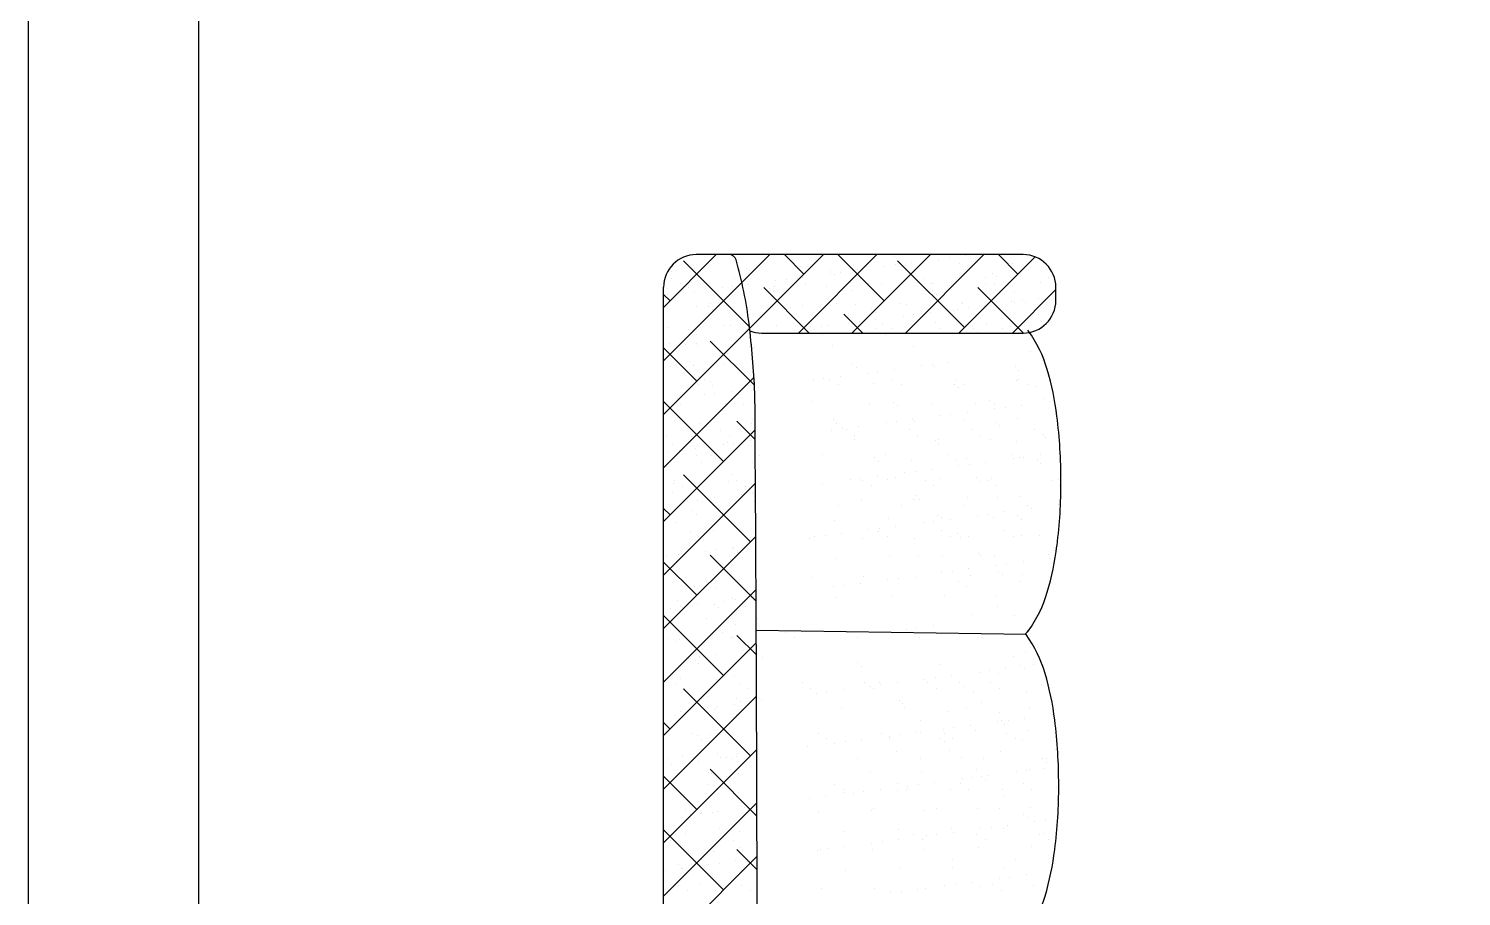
# Model space of a CAD drawing. Header units: inches. Extents: x 3.5 to 46, y 8.9 to 33.7.
# Drawn here: x 24.997 to 27.837, y 25.478 to 27.197 of the extents above; entities that cross this region are included whole.
import ezdxf

# ---------------------------------------------------------------- set-up
doc = ezdxf.new("R2010")
doc.units = ezdxf.units.IN
doc.header["$MEASUREMENT"] = 0
doc.layers.add('02', color=2, linetype='Continuous')
doc.layers.add('kadrbm', color=4, linetype='Continuous')

# ---------------------------------------------------------------- blocks, each defined once
blk = doc.blocks.new('kadrbm')
at = {"layer": 'kadrbm', "color": 4}
blk.add_lwpolyline([(0, 0), (0, 24.7972), (21, 24.7972), (21, 0), (0, 0)], close=True, dxfattribs=at)
blk.add_lwpolyline([(20.6631, 0.3257), (20.6631, 24.4603), (0.3369, 24.4603), (0.3369, 0.3257), (20.6631, 0.3257)], dxfattribs=at)

msp = doc.modelspace()

# ---------------------------------------------------------------- linework, layer by layer
at = {"layer": '02'}
for p, q in [((26.256, 26.5387), (26.4666, 26.7493)), ((26.256, 26.4327), (26.5727, 26.7493)), ((26.256, 26.6448), (26.3605, 26.7493)), ((26.426, 26.6065), (26.2954, 26.7372)), ((26.3179, 26.7225), (26.3179, 26.7225)), ((26.9688, 26.7493), (26.3208, 26.7493)), ((26.534, 26.7107), (26.4954, 26.7493)), ((26.5232, 26.5938), (26.6787, 26.7493)), ((26.5283, 26.7259), (26.5283, 26.7259)), ((26.6931, 26.6577), (26.6014, 26.7493)), ((26.6293, 26.5938), (26.7848, 26.7493)), ((26.633, 26.7273), (26.633, 26.7273)), ((26.694, 26.726), (26.694, 26.726)), ((26.714, 26.7458), (26.714, 26.7458)), ((26.7148, 26.7288), (26.7148, 26.7288)), ((26.8522, 26.6046), (26.7196, 26.7372)), ((26.7353, 26.7268), (26.7353, 26.7268)), ((26.7354, 26.5938), (26.8909, 26.7493)), ((26.7473, 26.7331), (26.7473, 26.7331)), ((26.8017, 26.7402), (26.8017, 26.7402)), ((26.8225, 26.743), (26.8225, 26.743)), ((26.8414, 26.5938), (26.9925, 26.7449)), ((26.8433, 26.7307), (26.8433, 26.7307)), ((26.855, 26.7472), (26.855, 26.7472)), ((26.8691, 26.749), (26.8691, 26.749)), ((26.9583, 26.7107), (26.9196, 26.7493)), ((26.948, 26.732), (26.948, 26.732)), ((26.2713, 26.7156), (26.2713, 26.7156)), ((26.2721, 26.702), (26.2721, 26.702)), ((26.3966, 26.7022), (26.3966, 26.7022)), ((26.4202, 26.7221), (26.4202, 26.7221)), ((26.4263, 26.7188), (26.4263, 26.7188)), ((26.4787, 26.6977), (26.4787, 26.6977)), ((26.4995, 26.7004), (26.4995, 26.7004)), ((26.5212, 26.7024), (26.5212, 26.7024)), ((26.532, 26.7047), (26.532, 26.7047)), ((26.5863, 26.7119), (26.5863, 26.7119)), ((26.5864, 26.7174), (26.5864, 26.7174)), ((26.5938, 26.7107), (26.5938, 26.7107)), ((26.6071, 26.7146), (26.6071, 26.7146)), ((26.6397, 26.7189), (26.6397, 26.7189)), ((26.6458, 26.7026), (26.6458, 26.7026)), ((26.7488, 26.7139), (26.7488, 26.7139)), ((26.7703, 26.7029), (26.7703, 26.7029)), ((26.8949, 26.7031), (26.8949, 26.7031)), ((26.9089, 26.7125), (26.9089, 26.7125)), ((26.9163, 26.7057), (26.9163, 26.7057)), ((27.0021, 26.6945), (27.0021, 26.6945)), ((27.0195, 26.7033), (27.0195, 26.7033)), ((26.256, 24.0654), (26.256, 26.6845)), ((26.2689, 26.6577), (26.256, 26.6705)), ((26.2633, 26.6693), (26.2633, 26.6693)), ((26.264, 26.6812), (26.264, 26.6812)), ((26.2841, 26.6721), (26.2841, 26.6721)), ((26.2889, 26.6912), (26.2889, 26.6912)), ((26.3061, 26.6837), (26.3061, 26.6837)), ((26.3167, 26.6764), (26.3167, 26.6764)), ((26.372, 26.685), (26.372, 26.685)), ((26.3918, 26.6863), (26.3918, 26.6863)), ((26.4243, 26.6905), (26.4243, 26.6905)), ((26.5448, 26.5938), (26.4545, 26.6842)), ((26.4662, 26.6823), (26.4662, 26.6823)), ((26.4735, 26.6756), (26.4735, 26.6756)), ((26.4767, 26.6864), (26.4767, 26.6864)), ((26.5381, 26.6917), (26.5381, 26.6917)), ((26.579, 26.6859), (26.579, 26.6859)), ((26.6286, 26.6788), (26.6286, 26.6788)), ((26.6626, 26.6919), (26.6626, 26.6919)), ((26.6871, 26.6898), (26.6871, 26.6898)), ((26.7872, 26.6921), (26.7872, 26.6921)), ((26.7886, 26.6774), (26.7886, 26.6774)), ((26.7918, 26.6911), (26.7918, 26.6911)), ((26.796, 26.6706), (26.796, 26.6706)), ((26.9691, 26.5938), (26.8787, 26.6842)), ((26.8941, 26.6906), (26.8941, 26.6906)), ((26.9118, 26.6924), (26.9118, 26.6924)), ((26.9475, 26.5938), (27.0336, 26.6799)), ((26.951, 26.6739), (26.951, 26.6739)), ((27.0336, 26.6586), (27.0336, 26.6845)), ((26.3204, 26.6455), (26.3204, 26.6455)), ((26.3459, 26.6472), (26.3459, 26.6472)), ((26.3497, 26.6525), (26.3497, 26.6525)), ((26.3533, 26.6404), (26.3533, 26.6404)), ((26.4228, 26.645), (26.4228, 26.645)), ((26.5083, 26.6437), (26.5083, 26.6437)), ((26.5308, 26.6489), (26.5308, 26.6489)), ((26.5988, 26.653), (26.5988, 26.653)), ((26.6355, 26.6502), (26.6355, 26.6502)), ((26.6684, 26.6423), (26.6684, 26.6423)), ((26.7233, 26.6532), (26.7233, 26.6532)), ((26.7378, 26.6497), (26.7378, 26.6497)), ((26.8308, 26.6388), (26.8308, 26.6388)), ((26.8385, 26.6415), (26.8385, 26.6415)), ((26.8459, 26.6536), (26.8459, 26.6536)), ((26.8479, 26.6534), (26.8479, 26.6534)), ((26.8594, 26.6442), (26.8594, 26.6442)), ((26.8919, 26.6485), (26.8919, 26.6485)), ((26.9462, 26.6557), (26.9462, 26.6557)), ((26.9506, 26.6549), (26.9506, 26.6549)), ((26.967, 26.6584), (26.967, 26.6584)), ((26.9725, 26.6537), (26.9725, 26.6537)), ((26.9909, 26.6374), (26.9909, 26.6374)), ((26.9996, 26.6627), (26.9996, 26.6627)), ((26.3881, 26.6086), (26.3881, 26.6086)), ((26.4792, 26.6093), (26.4792, 26.6093)), ((26.5815, 26.6088), (26.5815, 26.6088)), ((26.6509, 26.5938), (26.6136, 26.6311)), ((26.6232, 26.6132), (26.6232, 26.6132)), ((26.644, 26.6159), (26.644, 26.6159)), ((26.6758, 26.6355), (26.6758, 26.6355)), ((26.6765, 26.6202), (26.6765, 26.6202)), ((26.6896, 26.6127), (26.6896, 26.6127)), ((26.7309, 26.6273), (26.7309, 26.6273)), ((26.7517, 26.6301), (26.7517, 26.6301)), ((26.7842, 26.6344), (26.7842, 26.6344)), ((26.7943, 26.614), (26.7943, 26.614)), ((26.8966, 26.6136), (26.8966, 26.6136)), ((26.9982, 26.6306), (26.9982, 26.6306)), ((27.0046, 26.6174), (27.0046, 26.6174)), ((26.2665, 26.6041), (26.2665, 26.6041)), ((26.3044, 26.6018), (26.3044, 26.6018)), ((26.3212, 26.5911), (26.3212, 26.5911)), ((26.3745, 26.608), (26.3745, 26.608)), ((26.4079, 26.5848), (26.4079, 26.5848)), ((26.4458, 26.5913), (26.4458, 26.5913)), ((26.4504, 26.5938), (26.9688, 26.5938)), ((26.5155, 26.599), (26.5155, 26.599)), ((26.5364, 26.6017), (26.5364, 26.6017)), ((26.5481, 26.6072), (26.5481, 26.6072)), ((26.5555, 26.6004), (26.5555, 26.6004)), ((26.5689, 26.606), (26.5689, 26.606)), ((26.5704, 26.5915), (26.5704, 26.5915)), ((26.6781, 26.6025), (26.6781, 26.6025)), ((26.6949, 26.5917), (26.6949, 26.5917)), ((26.7106, 26.6036), (26.7106, 26.6036)), ((26.8026, 26.6027), (26.8026, 26.6027)), ((26.8195, 26.592), (26.8195, 26.592)), ((26.8706, 26.6023), (26.8706, 26.6023)), ((26.878, 26.5955), (26.878, 26.5955)), ((26.9272, 26.6029), (26.9272, 26.6029)), ((26.9441, 26.5922), (26.9441, 26.5922)), ((26.3219, 26.4986), (26.256, 26.5645)), ((26.2574, 26.5521), (26.2574, 26.5521)), ((26.2678, 26.5734), (26.2678, 26.5734)), ((26.3002, 26.5706), (26.3002, 26.5706)), ((26.321, 26.5734), (26.321, 26.5734)), ((26.3229, 26.5684), (26.3229, 26.5684)), ((26.4362, 26.4903), (26.3484, 26.5781)), ((26.3535, 26.5777), (26.3535, 26.5777)), ((26.382, 26.5524), (26.382, 26.5524)), ((26.4253, 26.5679), (26.4253, 26.5679)), ((26.4279, 26.5721), (26.4279, 26.5721)), ((26.4353, 26.5653), (26.4353, 26.5653)), ((26.5903, 26.5685), (26.5903, 26.5685)), ((26.7504, 26.5672), (26.7504, 26.5672)), ((26.9831, 26.557), (26.9831, 26.557)), ((26.269, 26.527), (26.269, 26.527)), ((26.3077, 26.537), (26.3077, 26.537)), ((26.315, 26.5302), (26.315, 26.5302)), ((26.377, 26.5309), (26.377, 26.5309)), ((26.6301, 26.5321), (26.6301, 26.5321)), ((26.6375, 26.5253), (26.6375, 26.5253)), ((26.7678, 26.5286), (26.7678, 26.5286)), ((26.7886, 26.5314), (26.7886, 26.5314)), ((26.7925, 26.5285), (26.7925, 26.5285)), ((26.8211, 26.5356), (26.8211, 26.5356)), ((26.9526, 26.5271), (26.9526, 26.5271)), ((27.0072, 26.5404), (27.0072, 26.5404)), ((26.256, 26.3266), (26.4352, 26.5058)), ((26.3367, 26.5016), (26.3367, 26.5016)), ((26.3498, 26.4983), (26.3498, 26.4983)), ((26.5524, 26.5003), (26.5524, 26.5003)), ((26.5732, 26.503), (26.5732, 26.503)), ((26.5858, 26.5021), (26.5858, 26.5021)), ((26.6058, 26.5073), (26.6058, 26.5073)), ((26.6601, 26.5144), (26.6601, 26.5144)), ((26.6809, 26.5172), (26.6809, 26.5172)), ((26.7104, 26.5023), (26.7104, 26.5023)), ((26.7134, 26.5215), (26.7134, 26.5215)), ((26.8349, 26.5025), (26.8349, 26.5025)), ((26.9556, 26.5008), (26.9556, 26.5008)), ((26.9595, 26.5028), (26.9595, 26.5028)), ((26.96, 26.5204), (26.96, 26.5204)), ((26.3255, 26.4913), (26.3255, 26.4913)), ((26.3371, 26.4719), (26.3371, 26.4719)), ((26.3535, 26.4909), (26.3535, 26.4909)), ((26.3579, 26.4747), (26.3579, 26.4747)), ((26.3904, 26.4789), (26.3904, 26.4789)), ((26.4278, 26.4908), (26.4278, 26.4908)), ((26.4447, 26.4861), (26.4447, 26.4861)), ((26.6027, 26.4913), (26.6027, 26.4913)), ((26.6723, 26.4934), (26.6723, 26.4934)), ((26.7272, 26.4916), (26.7272, 26.4916)), ((26.8324, 26.492), (26.8324, 26.492)), ((26.8397, 26.4853), (26.8397, 26.4853)), ((26.8518, 26.4918), (26.8518, 26.4918)), ((26.9764, 26.492), (26.9764, 26.492)), ((26.9948, 26.4885), (26.9948, 26.4885)), ((26.3749, 26.3395), (26.256, 26.4584)), ((26.2715, 26.4499), (26.2715, 26.4499)), ((26.2827, 26.4648), (26.2827, 26.4648)), ((26.2897, 26.452), (26.2897, 26.452)), ((26.3796, 26.4538), (26.3796, 26.4538)), ((26.3896, 26.4618), (26.3896, 26.4618)), ((26.397, 26.4551), (26.397, 26.4551)), ((26.4143, 26.4522), (26.4143, 26.4522)), ((26.5521, 26.4583), (26.5521, 26.4583)), ((26.6634, 26.4527), (26.6634, 26.4527)), ((26.7121, 26.4569), (26.7121, 26.4569)), ((26.7195, 26.4502), (26.7195, 26.4502)), ((26.788, 26.4529), (26.788, 26.4529)), ((26.8745, 26.4534), (26.8745, 26.4534)), ((26.9016, 26.4594), (26.9016, 26.4594)), ((26.9123, 26.4441), (26.9123, 26.4441)), ((26.9125, 26.4531), (26.9125, 26.4531)), ((26.9331, 26.4468), (26.9331, 26.4468)), ((26.9656, 26.4511), (26.9656, 26.4511)), ((27.0097, 26.4633), (27.0097, 26.4633)), ((27.02, 26.4583), (27.02, 26.4583)), ((26.2694, 26.4267), (26.2694, 26.4267)), ((26.2768, 26.42), (26.2768, 26.42)), ((26.328, 26.4143), (26.328, 26.4143)), ((26.4376, 26.3829), (26.4014, 26.419)), ((26.4303, 26.4138), (26.4303, 26.4138)), ((26.4318, 26.4232), (26.4318, 26.4232)), ((26.5919, 26.4218), (26.5919, 26.4218)), ((26.5992, 26.4151), (26.5992, 26.4151)), ((26.697, 26.4157), (26.697, 26.4157)), ((26.7178, 26.4185), (26.7178, 26.4185)), ((26.7503, 26.4228), (26.7503, 26.4228)), ((26.7543, 26.4183), (26.7543, 26.4183)), ((26.8046, 26.4299), (26.8046, 26.4299)), ((26.8255, 26.4326), (26.8255, 26.4326)), ((26.8534, 26.4224), (26.8534, 26.4224)), ((26.858, 26.4369), (26.858, 26.4369)), ((26.9143, 26.4169), (26.9143, 26.4169)), ((26.9217, 26.4102), (26.9217, 26.4102)), ((26.9581, 26.4237), (26.9581, 26.4237)), ((26.256, 26.2205), (26.4375, 26.402)), ((26.2613, 26.3905), (26.2613, 26.3905)), ((26.3116, 26.3881), (26.3116, 26.3881)), ((26.369, 26.4015), (26.369, 26.4015)), ((26.3858, 26.3907), (26.3858, 26.3907)), ((26.5893, 26.4016), (26.5893, 26.4016)), ((26.6101, 26.4043), (26.6101, 26.4043)), ((26.6181, 26.4019), (26.6181, 26.4019)), ((26.634, 26.3832), (26.634, 26.3832)), ((26.635, 26.3912), (26.635, 26.3912)), ((26.6426, 26.4086), (26.6426, 26.4086)), ((26.7427, 26.4022), (26.7427, 26.4022)), ((26.7595, 26.3914), (26.7595, 26.3914)), ((26.7941, 26.3818), (26.7941, 26.3818)), ((26.8018, 26.3828), (26.8018, 26.3828)), ((26.8672, 26.4024), (26.8672, 26.4024)), ((26.8841, 26.3916), (26.8841, 26.3916)), ((26.9042, 26.3823), (26.9042, 26.3823)), ((26.9918, 26.4026), (26.9918, 26.4026)), ((27.0087, 26.3919), (27.0087, 26.3919)), ((27.0122, 26.3862), (27.0122, 26.3862)), ((26.2663, 26.359), (26.2663, 26.359)), ((26.274, 26.3729), (26.274, 26.3729)), ((26.2871, 26.3618), (26.2871, 26.3618)), ((26.3196, 26.3661), (26.3196, 26.3661)), ((26.374, 26.3732), (26.374, 26.3732)), ((26.3821, 26.3768), (26.3821, 26.3768)), ((26.3948, 26.3759), (26.3948, 26.3759)), ((26.4273, 26.3802), (26.4273, 26.3802)), ((26.8015, 26.375), (26.8015, 26.375)), ((26.9448, 26.3529), (26.9448, 26.3529)), ((26.9565, 26.3783), (26.9565, 26.3783)), ((26.322, 26.3518), (26.322, 26.3518)), ((26.3305, 26.3372), (26.3305, 26.3372)), ((26.3514, 26.3516), (26.3514, 26.3516)), ((26.3588, 26.3449), (26.3588, 26.3449)), ((26.4328, 26.3367), (26.4328, 26.3367)), ((26.4466, 26.352), (26.4466, 26.352)), ((26.5711, 26.3523), (26.5711, 26.3523)), ((26.6739, 26.3467), (26.6739, 26.3467)), ((26.6812, 26.3399), (26.6812, 26.3399)), ((26.6957, 26.3525), (26.6957, 26.3525)), ((26.7479, 26.3414), (26.7479, 26.3414)), ((26.8203, 26.3527), (26.8203, 26.3527)), ((26.8363, 26.3432), (26.8363, 26.3432)), ((26.8415, 26.3312), (26.8415, 26.3312)), ((26.8559, 26.3453), (26.8559, 26.3453)), ((26.8623, 26.3339), (26.8623, 26.3339)), ((26.8949, 26.3382), (26.8949, 26.3382)), ((26.9492, 26.3454), (26.9492, 26.3454)), ((26.9606, 26.3467), (26.9606, 26.3467)), ((26.97, 26.3481), (26.97, 26.3481)), ((26.9963, 26.3418), (26.9963, 26.3418)), ((27.0025, 26.3524), (27.0025, 26.3524)), ((27.0037, 26.335), (27.0037, 26.335)), ((26.256, 26.1145), (26.4381, 26.2966)), ((26.2767, 26.3011), (26.2767, 26.3011)), ((26.428, 26.1804), (26.2954, 26.3129)), ((26.3846, 26.2997), (26.3846, 26.2997)), ((26.3935, 26.313), (26.3935, 26.313)), ((26.4013, 26.3013), (26.4013, 26.3013)), ((26.6262, 26.3028), (26.6262, 26.3028)), ((26.647, 26.3056), (26.647, 26.3056)), ((26.6504, 26.3018), (26.6504, 26.3018)), ((26.6795, 26.3099), (26.6795, 26.3099)), ((26.6997, 26.3044), (26.6997, 26.3044)), ((26.716, 26.3081), (26.716, 26.3081)), ((26.7338, 26.317), (26.7338, 26.317)), ((26.7547, 26.3198), (26.7547, 26.3198)), ((26.775, 26.302), (26.775, 26.302)), ((26.7872, 26.324), (26.7872, 26.324)), ((26.8044, 26.3058), (26.8044, 26.3058)), ((26.8761, 26.3067), (26.8761, 26.3067)), ((26.8835, 26.2999), (26.8835, 26.2999)), ((26.8995, 26.3022), (26.8995, 26.3022)), ((26.9067, 26.3053), (26.9067, 26.3053)), ((27.0241, 26.3024), (27.0241, 26.3024)), ((27.0385, 26.3031), (27.0385, 26.3031)), ((26.2733, 26.2779), (26.2733, 26.2779)), ((26.2766, 26.2958), (26.2766, 26.2958)), ((26.2936, 26.2903), (26.2936, 26.2903)), ((26.4108, 26.2745), (26.4108, 26.2745)), ((26.4181, 26.2906), (26.4181, 26.2906)), ((26.4317, 26.2772), (26.4317, 26.2772)), ((26.4334, 26.2765), (26.4334, 26.2765)), ((26.5718, 26.2957), (26.5718, 26.2957)), ((26.6673, 26.291), (26.6673, 26.291)), ((26.7558, 26.2716), (26.7558, 26.2716)), ((26.7918, 26.2912), (26.7918, 26.2912)), ((26.8584, 26.2682), (26.8584, 26.2682)), ((26.9164, 26.2915), (26.9164, 26.2915)), ((26.9183, 26.268), (26.9183, 26.268)), ((26.9632, 26.2696), (26.9632, 26.2696)), ((27.041, 26.2917), (27.041, 26.2917)), ((26.2689, 26.2334), (26.256, 26.2463)), ((26.3032, 26.2603), (26.3032, 26.2603)), ((26.3131, 26.2414), (26.3131, 26.2414)), ((26.324, 26.2631), (26.324, 26.2631)), ((26.333, 26.2601), (26.333, 26.2601)), ((26.3543, 26.2517), (26.3543, 26.2517)), ((26.3565, 26.2673), (26.3565, 26.2673)), ((26.4354, 26.2596), (26.4354, 26.2596)), ((26.6034, 26.2521), (26.6034, 26.2521)), ((26.6481, 26.2648), (26.6481, 26.2648)), ((26.728, 26.2523), (26.728, 26.2523)), ((26.7504, 26.2644), (26.7504, 26.2644)), ((26.7632, 26.2648), (26.7632, 26.2648)), ((26.8526, 26.2526), (26.8526, 26.2526)), ((26.9317, 26.2395), (26.9317, 26.2395)), ((26.9771, 26.2528), (26.9771, 26.2528)), ((26.9861, 26.2467), (26.9861, 26.2467)), ((27.0394, 26.2537), (27.0394, 26.2537)), ((26.2791, 26.2187), (26.2791, 26.2187)), ((26.3205, 26.2346), (26.3205, 26.2346)), ((26.3871, 26.2226), (26.3871, 26.2226)), ((26.5941, 26.2234), (26.5941, 26.2234)), ((26.7022, 26.2273), (26.7022, 26.2273)), ((26.7164, 26.2112), (26.7164, 26.2112)), ((26.7707, 26.2183), (26.7707, 26.2183)), ((26.7915, 26.2211), (26.7915, 26.2211)), ((26.798, 26.2329), (26.798, 26.2329)), ((26.8069, 26.2287), (26.8069, 26.2287)), ((26.8241, 26.2253), (26.8241, 26.2253)), ((26.8784, 26.2325), (26.8784, 26.2325)), ((26.8992, 26.2352), (26.8992, 26.2352)), ((26.9092, 26.2282), (26.9092, 26.2282)), ((26.9581, 26.2316), (26.9581, 26.2316)), ((26.9654, 26.2248), (26.9654, 26.2248)), ((26.256, 26.0084), (26.4387, 26.1911)), ((26.309, 26.2009), (26.309, 26.2009)), ((26.3259, 26.1902), (26.3259, 26.1902)), ((26.3355, 26.183), (26.3355, 26.183)), ((26.3553, 26.2027), (26.3553, 26.2027)), ((26.4336, 26.2011), (26.4336, 26.2011)), ((26.4379, 26.1825), (26.4379, 26.1825)), ((26.5459, 26.1864), (26.5459, 26.1864)), ((26.5554, 26.19), (26.5554, 26.19)), ((26.5762, 26.1927), (26.5762, 26.1927)), ((26.6087, 26.197), (26.6087, 26.197)), ((26.6506, 26.1878), (26.6506, 26.1878)), ((26.6631, 26.2041), (26.6631, 26.2041)), ((26.6827, 26.2016), (26.6827, 26.2016)), ((26.6839, 26.2069), (26.6839, 26.2069)), ((26.6996, 26.1909), (26.6996, 26.1909)), ((26.7529, 26.1873), (26.7529, 26.1873)), ((26.8073, 26.2018), (26.8073, 26.2018)), ((26.8241, 26.1911), (26.8241, 26.1911)), ((26.8378, 26.1964), (26.8378, 26.1964)), ((26.8452, 26.1897), (26.8452, 26.1897)), ((26.861, 26.1912), (26.861, 26.1912)), ((26.9318, 26.2021), (26.9318, 26.2021)), ((26.9487, 26.1913), (26.9487, 26.1913)), ((26.9657, 26.1925), (26.9657, 26.1925)), ((27.0002, 26.1929), (27.0002, 26.1929)), ((26.2857, 26.1545), (26.2857, 26.1545)), ((26.34, 26.1616), (26.34, 26.1616)), ((26.3609, 26.1644), (26.3609, 26.1644)), ((26.3934, 26.1686), (26.3934, 26.1686)), ((26.3951, 26.1662), (26.3951, 26.1662)), ((26.4025, 26.1595), (26.4025, 26.1595)), ((26.88, 26.1578), (26.88, 26.1578)), ((27.0198, 26.155), (27.0198, 26.155)), ((26.3219, 26.0743), (26.256, 26.1402)), ((26.262, 26.1513), (26.262, 26.1513)), ((26.2749, 26.1311), (26.2749, 26.1311)), ((26.2816, 26.1416), (26.2816, 26.1416)), ((26.4394, 26.0629), (26.3484, 26.1538)), ((26.3866, 26.1515), (26.3866, 26.1515)), ((26.3896, 26.1455), (26.3896, 26.1455)), ((26.4373, 26.1276), (26.4373, 26.1276)), ((26.5967, 26.1464), (26.5967, 26.1464)), ((26.7047, 26.1503), (26.7047, 26.1503)), ((26.7603, 26.1522), (26.7603, 26.1522)), ((26.8094, 26.1516), (26.8094, 26.1516)), ((26.8609, 26.1266), (26.8609, 26.1266)), ((26.8849, 26.1524), (26.8849, 26.1524)), ((26.9117, 26.1511), (26.9117, 26.1511)), ((26.9153, 26.1338), (26.9153, 26.1338)), ((26.9361, 26.1365), (26.9361, 26.1365)), ((26.9686, 26.1408), (26.9686, 26.1408)), ((27.0229, 26.148), (27.0229, 26.148)), ((26.2822, 26.1244), (26.2822, 26.1244)), ((26.3381, 26.106), (26.3381, 26.106)), ((26.3413, 26.1008), (26.3413, 26.1008)), ((26.4404, 26.1055), (26.4404, 26.1055)), ((26.5484, 26.1094), (26.5484, 26.1094)), ((26.6456, 26.0983), (26.6456, 26.0983)), ((26.6531, 26.1107), (26.6531, 26.1107)), ((26.6999, 26.1054), (26.6999, 26.1054)), ((26.7208, 26.1082), (26.7208, 26.1082)), ((26.7555, 26.1102), (26.7555, 26.1102)), ((26.8076, 26.1196), (26.8076, 26.1196)), ((26.8284, 26.1223), (26.8284, 26.1223)), ((26.8396, 26.1017), (26.8396, 26.1017)), ((26.8635, 26.1141), (26.8635, 26.1141)), ((26.9198, 26.1213), (26.9198, 26.1213)), ((26.9272, 26.1146), (26.9272, 26.1146)), ((26.9642, 26.1019), (26.9642, 26.1019)), ((26.9682, 26.1154), (26.9682, 26.1154)), ((26.256, 25.9023), (26.4393, 26.0856)), ((26.317, 26.0925), (26.317, 26.0925)), ((26.3582, 26.09), (26.3582, 26.09)), ((26.4303, 26.0699), (26.4303, 26.0699)), ((26.5923, 26.0913), (26.5923, 26.0913)), ((26.5992, 26.0693), (26.5992, 26.0693)), ((26.6131, 26.094), (26.6131, 26.094)), ((26.7072, 26.0732), (26.7072, 26.0732)), ((26.8119, 26.0745), (26.8119, 26.0745)), ((26.8565, 26.0909), (26.8565, 26.0909)), ((26.9142, 26.074), (26.9142, 26.074)), ((26.2693, 26.0487), (26.2693, 26.0487)), ((26.2841, 26.0646), (26.2841, 26.0646)), ((26.2901, 26.0515), (26.2901, 26.0515)), ((26.2944, 26.0511), (26.2944, 26.0511)), ((26.3226, 26.0557), (26.3226, 26.0557)), ((26.3568, 26.056), (26.3568, 26.056)), ((26.3642, 26.0493), (26.3642, 26.0493)), ((26.3769, 26.0629), (26.3769, 26.0629)), ((26.3922, 26.0685), (26.3922, 26.0685)), ((26.3977, 26.0656), (26.3977, 26.0656)), ((26.4189, 26.0513), (26.4189, 26.0513)), ((26.9172, 26.0522), (26.9172, 26.0522)), ((27.0018, 26.0462), (27.0018, 26.0462)), ((26.3749, 25.9152), (26.256, 26.0341)), ((26.3406, 26.0289), (26.3406, 26.0289)), ((26.399, 26.0174), (26.399, 26.0174)), ((26.4429, 26.0284), (26.4429, 26.0284)), ((26.7902, 26.0137), (26.7902, 26.0137)), ((26.866, 26.037), (26.866, 26.037)), ((26.9522, 26.0351), (26.9522, 26.0351)), ((26.2659, 25.9896), (26.2659, 25.9896)), ((26.2866, 25.9875), (26.2866, 25.9875)), ((26.3736, 26.0006), (26.3736, 26.0006)), ((26.3905, 25.9898), (26.3905, 25.9898)), ((26.3947, 25.9914), (26.3947, 25.9914)), ((26.4399, 25.9563), (26.4014, 25.9947)), ((26.9744, 25.9964), (26.4397, 26.0047)), ((26.4982, 26.0008), (26.4982, 26.0008)), ((26.5151, 25.9901), (26.5151, 25.9901)), ((26.6228, 26.001), (26.6228, 26.001)), ((26.6396, 25.9903), (26.6396, 25.9903)), ((26.7368, 26.0067), (26.7368, 26.0067)), ((26.7576, 26.0095), (26.7576, 26.0095)), ((26.7642, 25.9905), (26.7642, 25.9905)), ((26.8888, 25.9908), (26.8888, 25.9908)), ((26.256, 25.7963), (26.4398, 25.9801)), ((26.2788, 25.9823), (26.2788, 25.9823)), ((26.3595, 25.957), (26.3595, 25.957)), ((26.4138, 25.9642), (26.4138, 25.9642)), ((26.4346, 25.9669), (26.4346, 25.9669)), ((26.4388, 25.9809), (26.4388, 25.9809)), ((26.9732, 25.9613), (26.9732, 25.9613)), ((26.3061, 25.95), (26.3061, 25.95)), ((26.3186, 25.9458), (26.3186, 25.9458)), ((26.326, 25.939), (26.326, 25.939)), ((26.3267, 25.9509), (26.3267, 25.9509)), ((26.327, 25.9528), (26.327, 25.9528)), ((26.3431, 25.9518), (26.3431, 25.9518)), ((26.4512, 25.9512), (26.4512, 25.9512)), ((26.6411, 25.9409), (26.6411, 25.9409)), ((26.6484, 25.9341), (26.6484, 25.9341)), ((26.8035, 25.9373), (26.8035, 25.9373)), ((26.9347, 25.9292), (26.9347, 25.9292)), ((26.9495, 25.9521), (26.9495, 25.9521)), ((26.9635, 25.936), (26.9635, 25.936)), ((26.9709, 25.9292), (26.9709, 25.9292)), ((26.989, 25.9364), (26.989, 25.9364)), ((26.2814, 25.9002), (26.2814, 25.9002)), ((26.2892, 25.9104), (26.2892, 25.9104)), ((26.3608, 25.9071), (26.3608, 25.9071)), ((26.3972, 25.9143), (26.3972, 25.9143)), ((26.4059, 25.9004), (26.4059, 25.9004)), ((26.5305, 25.9007), (26.5305, 25.9007)), ((26.6551, 25.9009), (26.6551, 25.9009)), ((26.6832, 25.9022), (26.6832, 25.9022)), ((26.7194, 25.9009), (26.7194, 25.9009)), ((26.7737, 25.908), (26.7737, 25.908)), ((26.7796, 25.9011), (26.7796, 25.9011)), ((26.7945, 25.9107), (26.7945, 25.9107)), ((26.827, 25.915), (26.827, 25.915)), ((26.8433, 25.9009), (26.8433, 25.9009)), ((26.8814, 25.9222), (26.8814, 25.9222)), ((26.9022, 25.9249), (26.9022, 25.9249)), ((26.9042, 25.9013), (26.9042, 25.9013)), ((26.9193, 25.9199), (26.9193, 25.9199)), ((26.256, 25.6902), (26.4402, 25.8744)), ((26.428, 25.7561), (26.2954, 25.8887)), ((26.2982, 25.8895), (26.2982, 25.8895)), ((26.3456, 25.8747), (26.3456, 25.8747)), ((26.4006, 25.8707), (26.4006, 25.8707)), ((26.4228, 25.8897), (26.4228, 25.8897)), ((26.5474, 25.8899), (26.5474, 25.8899)), ((26.5584, 25.8797), (26.5584, 25.8797)), ((26.5792, 25.8824), (26.5792, 25.8824)), ((26.6117, 25.8867), (26.6117, 25.8867)), ((26.666, 25.8938), (26.666, 25.8938)), ((26.6719, 25.8901), (26.6719, 25.8901)), ((26.6868, 25.8966), (26.6868, 25.8966)), ((26.7965, 25.8904), (26.7965, 25.8904)), ((26.8507, 25.8941), (26.8507, 25.8941)), ((26.871, 25.8829), (26.871, 25.8829)), ((26.9211, 25.8906), (26.9211, 25.8906)), ((26.9758, 25.8842), (26.9758, 25.8842)), ((27.0057, 25.8973), (27.0057, 25.8973)), ((26.2887, 25.8442), (26.2887, 25.8442)), ((26.343, 25.8513), (26.343, 25.8513)), ((26.359, 25.8508), (26.359, 25.8508)), ((26.3638, 25.854), (26.3638, 25.854)), ((26.3964, 25.8583), (26.3964, 25.8583)), ((26.4079, 25.8639), (26.4079, 25.8639)), ((26.4507, 25.8655), (26.4507, 25.8655)), ((26.6081, 25.8512), (26.6081, 25.8512)), ((26.723, 25.8657), (26.723, 25.8657)), ((26.7304, 25.859), (26.7304, 25.859)), ((26.7327, 25.8514), (26.7327, 25.8514)), ((26.8195, 25.8433), (26.8195, 25.8433)), ((26.8572, 25.8517), (26.8572, 25.8517)), ((26.8855, 25.8622), (26.8855, 25.8622)), ((26.9218, 25.8428), (26.9218, 25.8428)), ((26.9818, 25.8519), (26.9818, 25.8519)), ((26.2689, 25.8091), (26.256, 25.822)), ((26.2562, 25.8399), (26.2562, 25.8399)), ((26.2803, 25.8356), (26.2803, 25.8356)), ((26.2877, 25.8288), (26.2877, 25.8288)), ((26.2917, 25.8333), (26.2917, 25.8333)), ((26.3997, 25.8372), (26.3997, 25.8372)), ((26.7652, 25.8271), (26.7652, 25.8271)), ((26.8639, 25.8163), (26.8639, 25.8163)), ((26.9182, 25.8235), (26.9182, 25.8235)), ((26.9253, 25.8257), (26.9253, 25.8257)), ((26.9326, 25.819), (26.9326, 25.819)), ((26.9391, 25.8262), (26.9391, 25.8262)), ((26.9716, 25.8305), (26.9716, 25.8305)), ((27.0259, 25.8376), (27.0259, 25.8376)), ((26.3137, 25.8), (26.3137, 25.8)), ((26.3225, 25.7969), (26.3225, 25.7969)), ((26.3305, 25.7893), (26.3305, 25.7893)), ((26.3481, 25.7977), (26.3481, 25.7977)), ((26.4382, 25.8003), (26.4382, 25.8003)), ((26.5628, 25.8005), (26.5628, 25.8005)), ((26.5797, 25.7897), (26.5797, 25.7897)), ((26.6486, 25.788), (26.6486, 25.788)), ((26.6874, 25.8007), (26.6874, 25.8007)), ((26.7029, 25.7951), (26.7029, 25.7951)), ((26.7042, 25.79), (26.7042, 25.79)), ((26.7237, 25.7979), (26.7237, 25.7979)), ((26.7562, 25.8021), (26.7562, 25.8021)), ((26.7655, 25.8019), (26.7655, 25.8019)), ((26.805, 25.7906), (26.805, 25.7906)), ((26.8106, 25.8093), (26.8106, 25.8093)), ((26.8119, 25.8009), (26.8119, 25.8009)), ((26.8288, 25.7902), (26.8288, 25.7902)), ((26.8314, 25.812), (26.8314, 25.812)), ((26.8736, 25.8058), (26.8736, 25.8058)), ((26.9365, 25.8012), (26.9365, 25.8012)), ((26.9534, 25.7904), (26.9534, 25.7904)), ((26.9674, 25.7871), (26.9674, 25.7871)), ((26.9783, 25.8071), (26.9783, 25.8071)), ((26.256, 25.5841), (26.4406, 25.7688)), ((26.3623, 25.7604), (26.3623, 25.7604)), ((26.4022, 25.7602), (26.4022, 25.7602)), ((26.4332, 25.7596), (26.4332, 25.7596)), ((26.5409, 25.7738), (26.5409, 25.7738)), ((26.5952, 25.7809), (26.5952, 25.7809)), ((26.6161, 25.7837), (26.6161, 25.7837)), ((26.7173, 25.7649), (26.7173, 25.7649)), ((26.8124, 25.7839), (26.8124, 25.7839)), ((26.822, 25.7662), (26.822, 25.7662)), ((26.9243, 25.7657), (26.9243, 25.7657)), ((27.0324, 25.7696), (27.0324, 25.7696)), ((26.2667, 25.7504), (26.2667, 25.7504)), ((26.2722, 25.7384), (26.2722, 25.7384)), ((26.293, 25.7412), (26.293, 25.7412)), ((26.2942, 25.7563), (26.2942, 25.7563)), ((26.3256, 25.7454), (26.3256, 25.7454)), ((26.441, 25.637), (26.3484, 25.7296)), ((26.3697, 25.7537), (26.3697, 25.7537)), ((26.3799, 25.7526), (26.3799, 25.7526)), ((26.3913, 25.7506), (26.3913, 25.7506)), ((26.4007, 25.7553), (26.4007, 25.7553)), ((26.6404, 25.7511), (26.6404, 25.7511)), ((26.765, 25.7513), (26.765, 25.7513)), ((26.8472, 25.752), (26.8472, 25.752)), ((26.8761, 25.7287), (26.8761, 25.7287)), ((26.8895, 25.7515), (26.8895, 25.7515)), ((26.9808, 25.7301), (26.9808, 25.7301)), ((27.0073, 25.7506), (27.0073, 25.7506)), ((27.0085, 25.7318), (27.0085, 25.7318)), ((27.0141, 25.7517), (27.0141, 25.7517)), ((27.0146, 25.7438), (27.0146, 25.7438)), ((26.3219, 25.65), (26.256, 25.7159)), ((26.346, 25.6999), (26.346, 25.6999)), ((26.3507, 25.7206), (26.3507, 25.7206)), ((26.4045, 25.7218), (26.4045, 25.7218)), ((26.5951, 25.7003), (26.5951, 25.7003)), ((26.6657, 25.7253), (26.6657, 25.7253)), ((26.7197, 25.7006), (26.7197, 25.7006)), ((26.7681, 25.7248), (26.7681, 25.7248)), ((26.7931, 25.7034), (26.7931, 25.7034)), ((26.8442, 25.7008), (26.8442, 25.7008)), ((26.8475, 25.7106), (26.8475, 25.7106)), ((26.8683, 25.7133), (26.8683, 25.7133)), ((26.887, 25.7155), (26.887, 25.7155)), ((26.8944, 25.7087), (26.8944, 25.7087)), ((26.9008, 25.7176), (26.9008, 25.7176)), ((26.9551, 25.7248), (26.9551, 25.7248)), ((26.9688, 25.701), (26.9688, 25.701)), ((26.9759, 25.7275), (26.9759, 25.7275)), ((26.2842, 25.6867), (26.2842, 25.6867)), ((26.2967, 25.6792), (26.2967, 25.6792)), ((26.3628, 25.6891), (26.3628, 25.6891)), ((26.4048, 25.6831), (26.4048, 25.6831)), ((26.5778, 25.6751), (26.5778, 25.6751)), ((26.6118, 25.6839), (26.6118, 25.6839)), ((26.612, 25.6896), (26.612, 25.6896)), ((26.6321, 25.6822), (26.6321, 25.6822)), ((26.6529, 25.685), (26.6529, 25.685)), ((26.6855, 25.6893), (26.6855, 25.6893)), ((26.7198, 25.6878), (26.7198, 25.6878)), ((26.7365, 25.6898), (26.7365, 25.6898)), ((26.7398, 25.6964), (26.7398, 25.6964)), ((26.7606, 25.6991), (26.7606, 25.6991)), ((26.8245, 25.6892), (26.8245, 25.6892)), ((26.8611, 25.69), (26.8611, 25.69)), ((26.9268, 25.6887), (26.9268, 25.6887)), ((26.9292, 25.6769), (26.9292, 25.6769)), ((26.9857, 25.6903), (26.9857, 25.6903)), ((27.0349, 25.6926), (27.0349, 25.6926)), ((26.256, 25.4781), (26.4409, 25.663)), ((26.299, 25.6502), (26.299, 25.6502)), ((26.324, 25.6502), (26.324, 25.6502)), ((26.3314, 25.6434), (26.3314, 25.6434)), ((26.3532, 25.6435), (26.3532, 25.6435)), ((26.3624, 25.6467), (26.3624, 25.6467)), ((26.4168, 25.6539), (26.4168, 25.6539)), ((26.4236, 25.6504), (26.4236, 25.6504)), ((26.4376, 25.6566), (26.4376, 25.6566)), ((26.5453, 25.6708), (26.5453, 25.6708)), ((26.5635, 25.6469), (26.5635, 25.6469)), ((26.6682, 25.6483), (26.6682, 25.6483)), ((26.6727, 25.6509), (26.6727, 25.6509)), ((26.7706, 25.6478), (26.7706, 25.6478)), ((26.7973, 25.6511), (26.7973, 25.6511)), ((26.8786, 25.6517), (26.8786, 25.6517)), ((26.9218, 25.6513), (26.9218, 25.6513)), ((26.9833, 25.653), (26.9833, 25.653)), ((26.3091, 25.6397), (26.3091, 25.6397)), ((26.3299, 25.6424), (26.3299, 25.6424)), ((26.9052, 25.6146), (26.9052, 25.6146)), ((26.9377, 25.6189), (26.9377, 25.6189)), ((26.969, 25.6404), (26.969, 25.6404)), ((26.9764, 25.6336), (26.9764, 25.6336)), ((26.992, 25.626), (26.992, 25.626)), ((27.0128, 25.6288), (27.0128, 25.6288)), ((26.3749, 25.4909), (26.256, 25.6099)), ((26.2706, 25.5887), (26.2706, 25.5887)), ((26.2992, 25.6021), (26.2992, 25.6021)), ((26.3662, 25.6115), (26.3662, 25.6115)), ((26.3783, 25.5997), (26.3783, 25.5997)), ((26.3952, 25.589), (26.3952, 25.589)), ((26.4073, 25.606), (26.4073, 25.606)), ((26.6143, 25.6069), (26.6143, 25.6069)), ((26.6898, 25.5863), (26.6898, 25.5863)), ((26.7223, 25.6108), (26.7223, 25.6108)), ((26.7223, 25.5905), (26.7223, 25.5905)), ((26.752, 25.6004), (26.752, 25.6004)), ((26.7688, 25.5896), (26.7688, 25.5896)), ((26.7767, 25.5977), (26.7767, 25.5977)), ((26.7975, 25.6004), (26.7975, 25.6004)), ((26.827, 25.6121), (26.827, 25.6121)), ((26.83, 25.6047), (26.83, 25.6047)), ((26.8765, 25.6006), (26.8765, 25.6006)), ((26.8843, 25.6119), (26.8843, 25.6119)), ((26.8934, 25.5899), (26.8934, 25.5899)), ((26.9294, 25.6116), (26.9294, 25.6116)), ((27.0011, 25.6008), (27.0011, 25.6008)), ((27.0112, 25.6017), (27.0112, 25.6017)), ((27.018, 25.5901), (27.018, 25.5901)), ((26.3557, 25.5665), (26.3557, 25.5665)), ((26.4413, 25.5306), (26.4014, 25.5705)), ((26.406, 25.5751), (26.406, 25.5751)), ((26.4134, 25.5683), (26.4134, 25.5683)), ((26.5613, 25.5693), (26.5613, 25.5693)), ((26.5661, 25.5699), (26.5661, 25.5699)), ((26.5821, 25.5721), (26.5821, 25.5721)), ((26.6147, 25.5764), (26.6147, 25.5764)), ((26.669, 25.5835), (26.669, 25.5835)), ((26.6708, 25.5712), (26.6708, 25.5712)), ((26.7731, 25.5707), (26.7731, 25.5707)), ((26.8811, 25.5746), (26.8811, 25.5746)), ((26.9858, 25.5759), (26.9858, 25.5759)), ((26.256, 25.372), (26.4412, 25.5572)), ((26.2591, 25.5296), (26.2591, 25.5296)), ((26.2858, 25.54), (26.2858, 25.54)), ((26.2916, 25.5338), (26.2916, 25.5338)), ((26.2932, 25.5332), (26.2932, 25.5332)), ((26.3313, 25.5501), (26.3313, 25.5501)), ((26.346, 25.541), (26.346, 25.541)), ((26.3668, 25.5437), (26.3668, 25.5437)), ((26.3993, 25.548), (26.3993, 25.548)), ((26.6168, 25.5298), (26.6168, 25.5298)), ((26.7249, 25.5337), (26.7249, 25.5337)), ((26.8296, 25.551), (26.8296, 25.551)), ((26.8296, 25.535), (26.8296, 25.535)), ((26.9319, 25.5345), (26.9319, 25.5345)), ((26.9541, 25.5512), (26.9541, 25.5512)), ((26.3018, 25.5251), (26.3018, 25.5251)), ((26.328, 25.5013), (26.328, 25.5013)), ((26.4098, 25.5289), (26.4098, 25.5289)), ((26.8344, 25.5017), (26.8344, 25.5017)), ((26.8669, 25.506), (26.8669, 25.506)), ((26.9212, 25.5132), (26.9212, 25.5132)), ((26.942, 25.5159), (26.942, 25.5159)), ((26.9746, 25.5202), (26.9746, 25.5202)), ((26.286, 25.4993), (26.286, 25.4993)), ((26.3029, 25.4886), (26.3029, 25.4886)), ((26.3582, 25.4894), (26.3582, 25.4894)), ((26.4106, 25.4995), (26.4106, 25.4995)), ((26.4275, 25.4888), (26.4275, 25.4888)), ((26.5686, 25.4928), (26.5686, 25.4928)), ((26.6733, 25.4941), (26.6733, 25.4941)), ((26.7059, 25.4848), (26.7059, 25.4848)), ((26.7267, 25.4876), (26.7267, 25.4876)), ((26.7592, 25.4918), (26.7592, 25.4918)), ((26.7756, 25.4936), (26.7756, 25.4936)), ((26.8135, 25.499), (26.8135, 25.499)), ((26.8836, 25.4975), (26.8836, 25.4975)), ((26.9089, 25.5004), (26.9089, 25.5004)), ((26.9257, 25.4897), (26.9257, 25.4897)), ((26.9884, 25.4989), (26.9884, 25.4989))]:
    msp.add_line(p, q, dxfattribs=at)
for centre, radius, start, end in [((26.3208, 26.6845), 0.0648, 90, 180), ((26.3856, 26.7348), 0.0146, 16.2143, 90), ((25.6407, 26.5182), 0.7903, 6.8683, 16.2143), ((26.9688, 26.6845), 0.0648, 0, 90), ((26.9688, 26.6586), 0.0648, 270, 0), ((24.4763, 26.3779), 1.9631, 2.8563, 6.8683), ((26.4504, 26.6586), 0.0648, 248.8607, 270), ((26.9511, 26.5785), 0.0341, 35.695, 38.351), ((26.7695, 26.448), 0.2578, 16.5723, 35.695), ((26.4737, 26.36), 0.5663, 7.0271, 16.5723), ((-173.3416, 25.0893), 199.7834, 359.99997, 0.397621), ((25.9792, 26.3004), 1.0644, 359.9999, 6.9585), ((25.9999, 26.3004), 1.0438, 352.9729, 0), ((26.4737, 26.2419), 0.5663, 343.4277, 352.9729), ((26.7695, 26.1539), 0.2578, 324.305, 343.4277), ((26.9511, 26.0235), 0.0341, 310.9532, 324.305), ((26.9467, 25.9765), 0.0341, 35.695, 38.351), ((26.7651, 25.846), 0.2578, 16.5723, 35.695), ((26.4693, 25.758), 0.5663, 7.0271, 16.5723), ((25.9748, 25.6983), 1.0644, 359.9999, 6.9585), ((25.9955, 25.6983), 1.0438, 352.9729, 0), ((26.4693, 25.6399), 0.5663, 343.4277, 352.9729), ((26.7651, 25.5519), 0.2578, 324.305, 343.4277)]:
    msp.add_arc(centre, radius, start, end, dxfattribs=at)

# ---------------------------------------------------------------- block references
at = {"layer": 'kadrbm'}
msp.add_blockref('kadrbm', (24.9975, 8.8888), dxfattribs=at)

doc.saveas('drawing.dxf')
